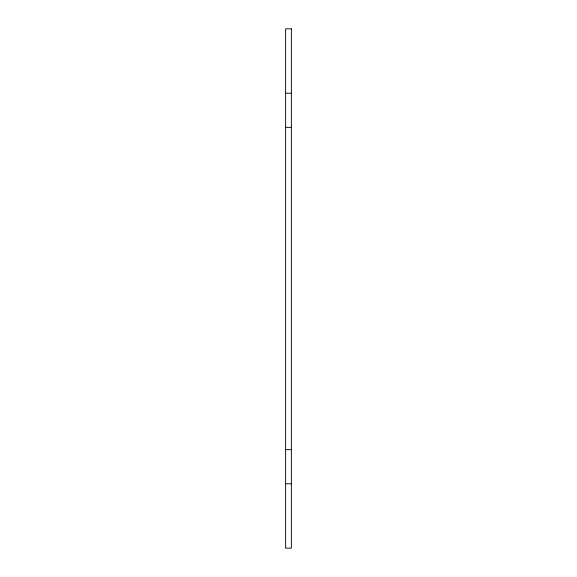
<?xml version="1.0" encoding="UTF-8"?>
<svg xmlns="http://www.w3.org/2000/svg" width="577" height="577" viewBox="0 0 577 577"><rect width="100%" height="100%" fill="white"/><g stroke="black" fill="none" stroke-linecap="round" stroke-linejoin="round"><path stroke-width="0.87" d="M285.637 93.207L291.363 93.207M285.637 127.337L291.363 127.337M285.637 449.663L291.363 449.663M285.637 483.793L291.363 483.793M291.363 28.85L285.637 28.85L285.637 548.15L291.363 548.15L291.363 28.85"/></g></svg>
